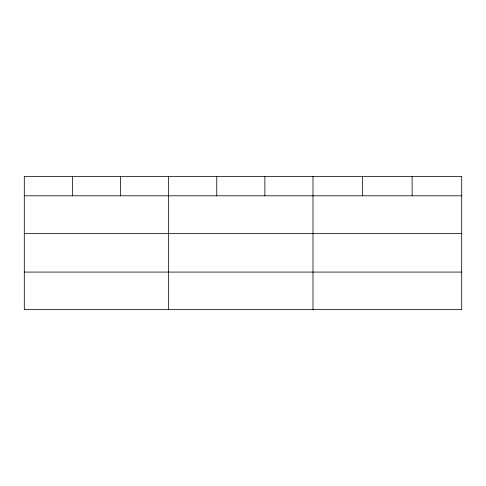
<?xml version="1.0" encoding="UTF-8"?>
<svg xmlns="http://www.w3.org/2000/svg" width="486" height="486" viewBox="0 0 486 486"><rect width="100%" height="100%" fill="white"/><g stroke="black" fill="none" stroke-linecap="round" stroke-linejoin="round"><path stroke-width="0.73" d="M461.7 233.371L461.7 176.363L24.3 176.363L24.3 309.637L461.7 309.637L461.7 233.371L24.3 233.371M24.3 195.803L461.7 195.803M24.3 272.075L461.7 272.075M412.128 176.363L412.128 195.803M362.556 176.363L362.556 195.803M312.984 176.363L312.984 309.637M264.87 176.363L264.87 195.803M216.756 176.363L216.756 195.803M168.642 176.363L168.642 309.637M120.528 176.363L120.528 195.803M72.414 176.363L72.414 195.803"/></g></svg>
